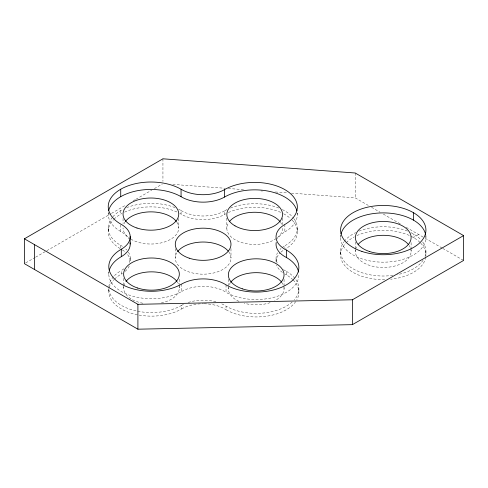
<?xml version="1.0" encoding="UTF-8"?>
<svg xmlns="http://www.w3.org/2000/svg" width="488" height="488" viewBox="0 0 488 488"><rect width="100%" height="100%" fill="white"/><g stroke="black" fill="none" stroke-linecap="round" stroke-linejoin="round"><path stroke-width="0.37" stroke-dasharray="2.44 1.83" d="M25.718 262.898L34.953 257.566M35.618 257.182L46.171 251.088M46.83 250.71L110.819 213.762M111.484 213.384L125.996 205.003M133.254 200.812L135.231 199.671M135.89 199.293L151.725 190.149M154.361 188.624L162.278 184.055M418.673 234.514L413.434 237.54L413.434 233.972M172.819 184.403L225.249 188.27M228.286 188.496L245.006 189.728M260.964 190.912L262.483 191.021M275.403 191.973L287.56 192.87M291.36 193.15L355.191 197.86L368.275 205.417M371.551 207.309L380.06 212.219M383.33 214.11L400.349 223.937M406.236 227.335L424.536 237.9M425.182 238.272L442.116 248.05M442.762 248.422L463.6 260.452M425.933 235.301L425.933 237.534M425.933 251.387L425.933 254.962M411.11 242.64L411.11 249.203M411.11 249.929L411.11 251.387M355.41 241.908L355.41 249.203M355.41 249.929L355.41 251.387M355.191 172.996L355.191 197.86M340.594 235.301L340.594 237.534M340.594 251.387L340.594 254.962M298.876 288.75L298.876 292.318M297.357 213L297.357 214.488M297.357 228.341L297.357 231.91M283.461 269.626A30.451 17.58 0 0 0 286.377 271.328L286.377 274.897A42.669 24.638 0 0 1 292.69 279.539M284.858 224.462L284.858 231.904A30.451 17.58 0 0 0 277.483 238.937M294.111 218.911A42.669 24.638 0 0 1 284.858 245.757L284.858 247.904M284.059 279.27L284.059 286.56M284.059 287.292L284.059 288.75M282.54 218.13L282.54 224.694M276.062 258.689L276.062 262.257A30.451 17.58 0 0 1 279.966 253.071M230.983 248.624L230.983 258.103M228.36 279.27L228.36 286.56M228.36 287.292L228.36 288.75M226.835 218.13L226.835 228.341M226.036 284.87L226.036 292.312A42.669 24.638 0 0 0 272.536 297.656A42.669 24.638 0 0 0 298.876 274.89M221.808 303.878A30.451 17.58 0 0 1 226.036 306.165L226.036 309.734A42.669 24.638 0 0 0 296.436 300.535M227.036 209.578A42.669 24.638 0 0 0 224.517 210.92L224.517 214.488A30.402 17.55 0 0 1 181.066 214.098A42.669 24.638 0 0 0 179.84 213.415M181.646 284.053L181.646 291.495A42.669 24.638 0 0 1 133.444 296.405A42.669 24.638 0 0 1 108.964 271.932M183.476 304.378A30.451 17.58 0 0 0 181.646 305.348L181.646 308.922A42.669 24.638 0 0 1 132.882 313.674A42.669 24.638 0 0 1 109.092 288.64M178.553 209.187A42.669 24.638 0 0 1 181.066 210.529L181.066 214.098M179.322 279.179L179.322 285.742M179.322 286.474L179.322 287.932M178.748 218.465L178.748 227.945M175.284 248.624L175.284 258.103M162.937 158.807L162.937 181.414M130.204 257.865L130.204 261.44A30.396 17.55 0 0 0 126.782 253.577M123.623 278.453L123.623 285.742M123.623 286.474L123.623 287.932M123.049 218.465L123.049 223.571M123.964 268.754A30.396 17.55 0 0 1 121.298 270.511L121.298 274.079A42.669 24.638 0 0 0 114.521 279.185M120.725 210.529L120.725 214.098M120.725 224.816L120.725 231.513A30.396 17.55 0 0 1 128.728 238.846M112.386 217.337A42.669 24.638 0 0 0 120.725 245.366L120.725 248.935M108.806 271.846L108.806 274.079M108.806 288.646L108.806 291.501M108.226 212.603L108.226 214.092M108.226 227.945L108.226 231.513M120.725 231.513A42.669 24.638 0 0 1 108.391 211.951M297.284 213.061A42.669 24.638 0 0 1 284.858 231.904M425.768 235.393A42.669 24.638 0 0 1 383.263 262.172A42.669 24.638 0 0 1 340.752 235.393M181.646 291.495A30.451 17.58 0 0 1 226.036 292.312M286.377 271.328A42.669 24.638 0 0 1 294.221 299.937M292.202 301.981A42.669 24.638 0 0 1 226.036 306.165M277.154 262.825A30.451 17.58 0 0 1 277.483 252.79M279.966 249.502A30.451 17.58 0 0 1 281.045 248.477M282.241 247.501A30.451 17.58 0 0 1 284.858 245.757M188.234 302.462A30.451 17.58 0 0 1 216.16 301.877M181.646 305.348A42.669 24.638 0 0 1 135.145 310.691A42.669 24.638 0 0 1 108.806 287.932M108.873 286.505A42.669 24.638 0 0 1 113.46 276.739M114.521 275.61A42.669 24.638 0 0 1 121.298 270.511M128.405 252.15A30.396 17.55 0 0 1 129.235 262.495M120.725 245.366A30.396 17.55 0 0 1 122.421 246.373M125.788 248.99A30.396 17.55 0 0 1 126.782 250.008M112.887 216.757A42.669 24.638 0 0 1 123.244 209.187M126.666 207.668A42.669 24.638 0 0 1 175.125 207.668M224.517 210.92A30.402 17.55 0 0 1 181.066 210.529M230.458 208.065A42.669 24.638 0 0 1 279.624 208.352M282.345 209.578A42.669 24.638 0 0 1 293.666 218.319M283.955 287.347A27.853 16.08 0 0 1 274.726 300.754M270.132 302.67A27.853 16.08 0 0 1 244.214 303.255M238.931 301.358A27.853 16.08 0 0 1 228.463 287.347M229.305 284.583A27.853 16.08 0 0 1 230.281 282.875M282.131 282.875A27.853 16.08 0 0 1 283.107 284.583M176.821 222.077A27.853 16.08 0 0 1 166.152 241.401A27.853 16.08 0 0 1 131.205 239.315M130.577 238.943A27.853 16.08 0 0 1 123.049 227.945M123.995 223.785A27.853 16.08 0 0 1 124.971 222.077M282.54 228.341A27.853 16.08 0 0 1 276.781 238.126M276.214 238.541A27.853 16.08 0 0 1 240.596 242.207A27.853 16.08 0 0 1 228.762 222.467M280.612 222.467A27.853 16.08 0 0 1 281.588 224.181M178.901 285.132A27.853 16.08 0 0 1 160.07 303.225M142.874 303.225A27.853 16.08 0 0 1 123.726 286.535M123.861 285.834A27.853 16.08 0 0 1 125.184 282.625M177.4 282.058A27.853 16.08 0 0 1 178.376 283.766M228.659 251.674A27.853 16.08 0 0 1 204.179 274.171A27.853 16.08 0 0 1 176.845 252.796M422.681 241.963A42.669 24.638 0 0 1 424.78 257.078M423.102 260.214A42.669 24.638 0 0 1 397.342 274.646M392.87 275.391A42.669 24.638 0 0 1 350.695 267.308A42.669 24.638 0 0 1 343.839 241.963M344.284 241.365A42.669 24.638 0 0 1 355.606 232.63M359.034 231.111A42.669 24.638 0 0 1 407.492 231.111M410.914 232.63A42.669 24.638 0 0 1 420.217 239.071M410.689 248.593A27.853 16.08 0 0 1 384.483 267.454A27.853 16.08 0 0 1 355.514 249.99M355.648 249.289A27.853 16.08 0 0 1 357.332 245.519M409.188 245.519A27.853 16.08 0 0 1 410.164 247.227M420.754 243.201A42.669 24.638 0 0 1 425.859 256.383M425.768 257.103A42.669 24.638 0 0 1 390.681 279.221M384.739 279.581A42.669 24.638 0 0 1 346.974 267.918A42.669 24.638 0 0 1 345.766 243.201M346.309 242.64A42.669 24.638 0 0 1 354.319 236.857M356.941 235.57A42.669 24.638 0 0 1 420.217 242.64M120.078 248.557A42.669 24.638 0 0 1 113.405 219.759M113.942 219.197A42.669 24.638 0 0 1 121.957 213.415M124.58 212.127A42.669 24.638 0 0 1 177.217 212.127M129.235 266.064A30.396 17.55 0 0 1 125.135 271.371M122.415 273.402A30.396 17.55 0 0 1 121.298 274.079M122.421 249.941A30.396 17.55 0 0 1 125.788 252.564M109.257 287.926A42.669 24.638 0 0 1 113.978 279.74M181.646 308.922A30.451 17.58 0 0 1 203.459 303.774M204.149 303.78A30.451 17.58 0 0 1 226.036 309.734M293.16 279.996A42.669 24.638 0 0 1 296.796 299.925M286.377 274.897A30.451 17.58 0 0 1 285.163 274.244M282.412 272.457A30.451 17.58 0 0 1 276.666 265.228M281.045 252.052A30.451 17.58 0 0 1 284.858 249.331M292.184 220.149A42.669 24.638 0 0 1 285.504 248.947M224.517 214.488A42.669 24.638 0 0 1 225.749 213.805M228.372 212.518A42.669 24.638 0 0 1 281.003 212.518M283.632 213.805A42.669 24.638 0 0 1 290.171 218.227"/><path stroke-width="0.73" d="M24.4 238.797L162.937 158.807L355.191 172.996L463.6 235.588L463.6 260.452L352.409 324.648L137.903 329.193L24.4 263.66L24.4 238.797L137.903 304.323L352.409 299.784L463.6 235.588M413.434 212.676L413.434 220.119M352.409 299.784L352.409 324.648M286.377 250.033A42.669 24.638 0 0 1 286.377 284.87A42.669 24.638 0 0 1 226.036 284.87A30.451 17.58 0 0 0 181.646 284.053A42.669 24.638 0 0 1 121.298 284.053A42.669 24.638 0 0 1 121.298 249.215A30.396 17.55 0 0 0 120.725 224.071A42.669 24.638 0 0 1 120.725 189.234A42.669 24.638 0 0 1 181.066 189.234A30.402 17.55 0 0 0 224.517 189.625A42.669 24.638 0 0 1 284.858 189.625A42.669 24.638 0 0 1 284.858 224.462A30.451 17.58 0 0 0 286.377 250.033L286.377 257.475A42.669 24.638 0 0 1 298.589 272.036M224.517 189.625L224.517 197.067A30.402 17.55 0 0 1 181.066 196.676A42.669 24.638 0 0 0 137.476 190.704A42.669 24.638 0 0 0 108.678 210.517M181.066 189.234L181.066 196.67M137.903 304.323L137.903 329.193M130.204 236.57L130.204 244.012M121.298 249.215L121.298 256.657A42.669 24.638 0 0 0 109.257 270.505M120.725 189.234L120.725 196.67M34.587 244.671L34.587 269.541M224.517 197.067A42.669 24.638 0 0 1 268.107 191.101A42.669 24.638 0 0 1 296.905 210.914M341.045 233.965A42.669 24.638 0 0 1 383.885 212.902A42.669 24.638 0 0 1 425.646 234.679M286.377 257.475A30.451 17.58 0 0 1 276.214 242.444M130.107 242.847A30.396 17.55 0 0 1 121.298 256.657M230.684 282.314A27.853 16.08 0 0 1 256.206 272.67A27.853 16.08 0 0 1 281.735 282.314M125.373 221.515A27.853 16.08 0 0 1 150.896 211.865A27.853 16.08 0 0 1 176.424 221.515M229.598 221.357A27.853 16.08 0 0 1 255.212 212.262A27.853 16.08 0 0 1 280.216 221.906M125.947 281.497A27.853 16.08 0 0 1 151.475 271.853A27.853 16.08 0 0 1 176.998 281.497M177.608 251.674A27.853 16.08 0 0 1 202.611 242.03A27.853 16.08 0 0 1 228.225 251.125M358.174 244.409A27.853 16.08 0 0 1 383.263 235.308A27.853 16.08 0 0 1 408.352 244.409M136.969 228.018A27.853 16.08 0 0 0 178.748 214.092A27.853 16.08 0 0 0 136.969 200.165A27.853 16.08 0 0 0 136.969 228.018M234.996 225.852A27.853 16.08 0 0 0 281.588 218.648A27.853 16.08 0 0 0 247.477 198.951A27.853 16.08 0 0 0 234.996 225.852M369.337 251.46A27.853 16.08 0 0 0 411.11 237.534A27.853 16.08 0 0 0 369.337 223.608A27.853 16.08 0 0 0 369.337 251.46M242.28 288.817A27.853 16.08 0 0 0 284.059 274.89A27.853 16.08 0 0 0 242.28 260.97A27.853 16.08 0 0 0 242.28 288.817M137.549 287.999A27.853 16.08 0 0 0 179.322 274.079A27.853 16.08 0 0 0 137.549 260.153A27.853 16.08 0 0 0 137.549 287.999M189.21 258.176A27.853 16.08 0 0 0 230.983 244.25A27.853 16.08 0 0 0 189.21 230.324A27.853 16.08 0 0 0 189.21 258.176M361.925 251.43A42.669 24.638 0 0 0 425.933 230.092A42.669 24.638 0 0 0 361.925 208.76A42.669 24.638 0 0 0 361.925 251.43"/></g></svg>
